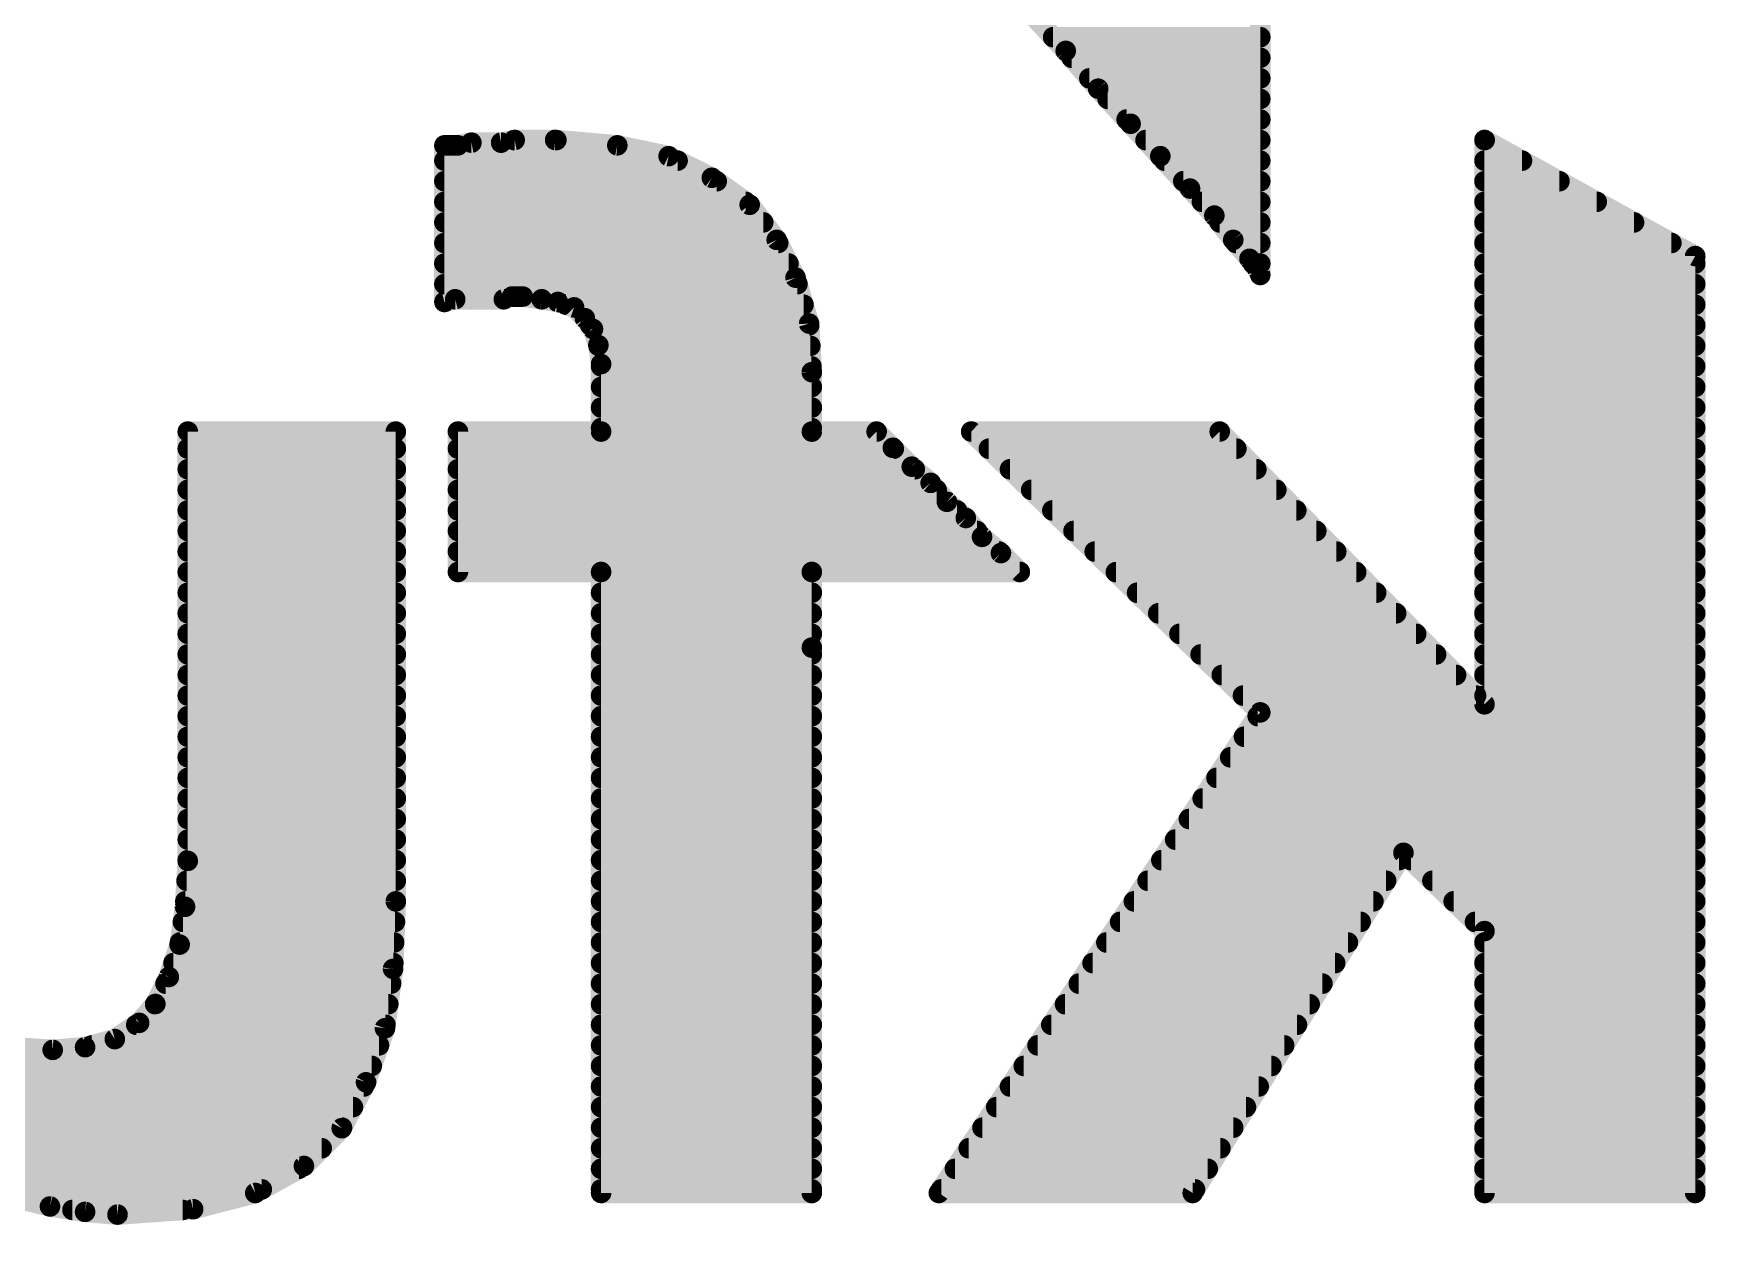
# Model space of a CAD drawing. Extents: x -5 to 107, y -9 to 51.
# Drawn here: x 12.37 to 18.62, y 7.93 to 12.43 of the extents above; entities that cross this region are included whole.
import ezdxf

# ---------------------------------------------------------------- set-up
doc = ezdxf.new("R2010")
doc.units = 0
doc.layers.add('22', color=40, linetype='CONTINUOUS')
doc.layers.add('51', color=53, linetype='CONTINUOUS')

msp = doc.modelspace()

# ---------------------------------------------------------------- linework, layer by layer
at = {"layer": '22', "const_width": 0.0762}
for points in [[(16.91, 14.3), (16.91, 11.54)], [(16.19, 12.37), (16.07, 12.5)], [(16.1433, 12.4206), (16.91, 12.4206)], [(16.31, 12.23), (16.19, 12.37)], [(16.2119, 12.3444), (16.91, 12.3444)], [(16.2773, 12.2682), (16.91, 12.2682)], [(16.43, 12.1), (16.31, 12.23)], [(16.3451, 12.192), (16.91, 12.192)], [(16.4154, 12.1158), (16.91, 12.1158)], [(16.54, 11.98), (16.43, 12.1)], [(13.99, 12.03), (13.94, 12.02)], [(14.1, 12.03), (13.99, 12.03)], [(14.15, 12.04), (14.1, 12.03)], [(14.148, 12.0396), (14.3046, 12.0396)], [(14.3, 12.04), (14.15, 12.04)], [(14.53, 12.02), (14.3, 12.04)], [(16.4854, 12.0396), (16.91, 12.0396)], [(18.52, 11.61), (17.74, 12.04)], [(17.74, 12.04), (17.74, 9.95)], [(17.74, 12.0396), (17.7407, 12.0396)], [(13.94, 12.02), (13.89, 12.02)], [(13.89, 12.02), (13.89, 11.44)], [(13.89, 11.9634), (14.7532, 11.9634)], [(14.72, 11.98), (14.53, 12.02)], [(14.88, 11.9), (14.72, 11.98)], [(16.65, 11.86), (16.54, 11.98)], [(16.5552, 11.9634), (16.91, 11.9634)], [(17.74, 11.9634), (17.8789, 11.9634)], [(15.02, 11.8), (14.88, 11.9)], [(13.89, 11.8872), (14.8979, 11.8872)], [(16.6251, 11.8872), (16.91, 11.8872)], [(16.74, 11.76), (16.65, 11.86)], [(17.74, 11.8872), (18.0172, 11.8872)], [(13.89, 11.811), (15.0046, 11.811)], [(15.12, 11.67), (15.02, 11.8)], [(16.6941, 11.811), (16.91, 11.811)], [(17.74, 11.811), (18.1554, 11.811)], [(13.89, 11.7348), (15.0702, 11.7348)], [(16.81, 11.67), (16.74, 11.76)], [(16.7596, 11.7348), (16.91, 11.7348)], [(17.74, 11.7348), (18.2936, 11.7348)], [(13.89, 11.6586), (15.1257, 11.6586)], [(15.19, 11.53), (15.12, 11.67)], [(16.87, 11.6), (16.81, 11.67)], [(16.8198, 11.6586), (16.91, 11.6586)], [(17.74, 11.6586), (18.4318, 11.6586)], [(16.9, 11.56), (16.87, 11.6)], [(18.52, 8.14), (18.52, 11.61)], [(13.89, 11.5824), (15.1638, 11.5824)], [(15.24, 11.36), (15.19, 11.53)], [(16.8832, 11.5824), (16.91, 11.5824)], [(16.91, 11.54), (16.9, 11.56)], [(17.74, 11.5824), (18.52, 11.5824)], [(13.89, 11.5062), (15.197, 11.5062)], [(17.74, 11.5062), (18.52, 11.5062)], [(13.89, 11.44), (13.93, 11.45)], [(13.93, 11.45), (14.11, 11.45)], [(14.11, 11.45), (14.14, 11.46)], [(14.14, 11.46), (14.18, 11.46)], [(14.18, 11.46), (14.25, 11.45)], [(14.25, 11.45), (14.31, 11.44)], [(14.31, 11.44), (14.37, 11.42)], [(14.34, 11.43), (15.2194, 11.43)], [(14.37, 11.42), (14.41, 11.38)], [(17.74, 11.43), (18.52, 11.43)], [(14.41, 11.38), (14.44, 11.34)], [(14.4297, 11.3538), (15.2403, 11.3538)], [(14.44, 11.34), (14.46, 11.28)], [(15.25, 11.18), (15.24, 11.36)], [(17.74, 11.3538), (18.52, 11.3538)], [(14.46, 11.28), (14.47, 11.21)], [(14.4603, 11.2776), (15.2446, 11.2776)], [(17.74, 11.2776), (18.52, 11.2776)], [(14.47, 11.21), (14.47, 10.96)], [(14.47, 11.2014), (15.2488, 11.2014)], [(15.25, 10.96), (15.25, 11.18)], [(17.74, 11.2014), (18.52, 11.2014)], [(14.47, 11.1252), (15.25, 11.1252)], [(17.74, 11.1252), (18.52, 11.1252)], [(14.47, 11.049), (15.25, 11.049)], [(17.74, 11.049), (18.52, 11.049)], [(14.47, 10.9728), (15.25, 10.9728)], [(17.74, 10.9728), (18.52, 10.9728)], [(13.71, 10.96), (12.94, 10.96)], [(12.94, 10.96), (12.94, 9.37)], [(13.71, 9.22), (13.71, 10.96)], [(14.47, 10.96), (13.94, 10.96)], [(13.94, 10.96), (13.94, 10.44)], [(15.49, 10.96), (15.25, 10.96)], [(15.55, 10.9), (15.49, 10.96)], [(15.62, 10.83), (15.55, 10.9)], [(16.76, 10.96), (15.84, 10.96)], [(15.84, 10.96), (16.91, 9.92)], [(17.74, 9.95), (16.76, 10.96)], [(12.94, 10.8966), (13.71, 10.8966)], [(13.94, 10.8966), (15.5534, 10.8966)], [(15.9052, 10.8966), (16.8215, 10.8966)], [(17.74, 10.8966), (18.52, 10.8966)], [(12.94, 10.8204), (13.71, 10.8204)], [(13.94, 10.8204), (15.6312, 10.8204)], [(15.69, 10.77), (15.62, 10.83)], [(15.9836, 10.8204), (16.8955, 10.8204)], [(17.74, 10.8204), (18.52, 10.8204)], [(12.94, 10.7442), (13.71, 10.7442)], [(13.94, 10.7442), (15.7121, 10.7442)], [(15.75, 10.7), (15.69, 10.77)], [(16.062, 10.7442), (16.9694, 10.7442)], [(17.74, 10.7442), (18.52, 10.7442)], [(12.94, 10.668), (13.71, 10.668)], [(13.94, 10.668), (15.7873, 10.668)], [(15.82, 10.64), (15.75, 10.7)], [(16.1404, 10.668), (17.0433, 10.668)], [(17.74, 10.668), (18.52, 10.668)], [(12.94, 10.5918), (13.71, 10.5918)], [(13.94, 10.5918), (15.8613, 10.5918)], [(15.88, 10.57), (15.82, 10.64)], [(16.2188, 10.5918), (17.1173, 10.5918)], [(17.74, 10.5918), (18.52, 10.5918)], [(15.95, 10.51), (15.88, 10.57)], [(12.94, 10.5156), (13.71, 10.5156)], [(13.94, 10.5156), (15.9435, 10.5156)], [(16.02, 10.44), (15.95, 10.51)], [(16.2972, 10.5156), (17.1912, 10.5156)], [(17.74, 10.5156), (18.52, 10.5156)], [(12.94, 10.4394), (13.71, 10.4394)], [(13.94, 10.44), (14.47, 10.44)], [(14.47, 10.44), (14.47, 8.14)], [(14.47, 10.4394), (15.25, 10.4394)], [(15.25, 10.44), (16.02, 10.44)], [(15.25, 10.16), (15.25, 10.44)], [(16.3756, 10.4394), (17.2651, 10.4394)], [(17.74, 10.4394), (18.52, 10.4394)], [(12.94, 10.3632), (13.71, 10.3632)], [(14.47, 10.3632), (15.25, 10.3632)], [(16.454, 10.3632), (17.3391, 10.3632)], [(17.74, 10.3632), (18.52, 10.3632)], [(12.94, 10.287), (13.71, 10.287)], [(14.47, 10.287), (15.25, 10.287)], [(16.5324, 10.287), (17.413, 10.287)], [(17.74, 10.287), (18.52, 10.287)], [(12.94, 10.2108), (13.71, 10.2108)], [(14.47, 10.2108), (15.25, 10.2108)], [(15.25, 8.14), (15.25, 10.16)], [(16.6108, 10.2108), (17.4869, 10.2108)], [(17.74, 10.2108), (18.52, 10.2108)], [(12.94, 10.1346), (13.71, 10.1346)], [(14.47, 10.1346), (15.25, 10.1346)], [(16.6892, 10.1346), (17.5609, 10.1346)], [(17.74, 10.1346), (18.52, 10.1346)], [(12.94, 10.0584), (13.71, 10.0584)], [(14.47, 10.0584), (15.25, 10.0584)], [(16.7676, 10.0584), (17.6348, 10.0584)], [(17.74, 10.0584), (18.52, 10.0584)], [(12.94, 9.9822), (13.71, 9.9822)], [(14.47, 9.9822), (15.25, 9.9822)], [(16.846, 9.9822), (17.7088, 9.9822)], [(17.74, 9.9822), (18.52, 9.9822)], [(12.94, 9.906), (13.71, 9.906)], [(14.47, 9.906), (15.25, 9.906)], [(16.91, 9.92), (15.72, 8.14)], [(16.9006, 9.906), (18.52, 9.906)], [(12.94, 9.8298), (13.71, 9.8298)], [(14.47, 9.8298), (15.25, 9.8298)], [(16.8497, 9.8298), (18.52, 9.8298)], [(12.94, 9.7536), (13.71, 9.7536)], [(14.47, 9.7536), (15.25, 9.7536)], [(16.7988, 9.7536), (18.52, 9.7536)], [(12.94, 9.6774), (13.71, 9.6774)], [(14.47, 9.6774), (15.25, 9.6774)], [(16.7478, 9.6774), (18.52, 9.6774)], [(12.94, 9.6012), (13.71, 9.6012)], [(14.47, 9.6012), (15.25, 9.6012)], [(16.6969, 9.6012), (18.52, 9.6012)], [(12.94, 9.525), (13.71, 9.525)], [(14.47, 9.525), (15.25, 9.525)], [(16.6459, 9.525), (18.52, 9.525)], [(12.94, 9.4488), (13.71, 9.4488)], [(14.47, 9.4488), (15.25, 9.4488)], [(16.595, 9.4488), (18.52, 9.4488)], [(16.66, 8.14), (17.44, 9.4)], [(17.44, 9.4), (17.74, 9.11)], [(12.94, 9.37), (12.93, 9.2)], [(12.94, 9.3726), (13.71, 9.3726)], [(14.47, 9.3726), (15.25, 9.3726)], [(16.544, 9.3726), (17.423, 9.3726)], [(17.4683, 9.3726), (18.52, 9.3726)], [(12.9357, 9.2964), (13.71, 9.2964)], [(14.47, 9.2964), (15.25, 9.2964)], [(16.4931, 9.2964), (17.3759, 9.2964)], [(17.5472, 9.2964), (18.52, 9.2964)], [(12.9312, 9.2202), (13.71, 9.2202)], [(13.7, 8.97), (13.71, 9.22)], [(14.47, 9.2202), (15.25, 9.2202)], [(16.4422, 9.2202), (17.3287, 9.2202)], [(17.626, 9.2202), (18.52, 9.2202)], [(12.93, 9.2), (12.91, 9.06)], [(12.922, 9.144), (13.707, 9.144)], [(14.47, 9.144), (15.25, 9.144)], [(16.3912, 9.144), (17.2815, 9.144)], [(17.7048, 9.144), (18.52, 9.144)], [(17.74, 9.11), (17.74, 8.14)], [(12.91, 9.06), (12.87, 8.94)], [(12.9111, 9.0678), (13.7039, 9.0678)], [(14.47, 9.0678), (15.25, 9.0678)], [(16.3403, 9.0678), (17.2343, 9.0678)], [(17.74, 9.0678), (18.52, 9.0678)], [(12.8872, 8.9916), (13.7009, 8.9916)], [(13.67, 8.75), (13.7, 8.97)], [(14.47, 8.9916), (15.25, 8.9916)], [(16.2893, 8.9916), (17.1872, 8.9916)], [(17.74, 8.9916), (18.52, 8.9916)], [(12.87, 8.94), (12.82, 8.84)], [(12.8577, 8.9154), (13.6926, 8.9154)], [(14.47, 8.9154), (15.25, 8.9154)], [(16.2384, 8.9154), (17.14, 8.9154)], [(17.74, 8.9154), (18.52, 8.9154)], [(12.82, 8.84), (12.76, 8.77)], [(12.8193, 8.8392), (13.6822, 8.8392)], [(14.47, 8.8392), (15.25, 8.8392)], [(16.1874, 8.8392), (17.0928, 8.8392)], [(17.74, 8.8392), (18.52, 8.8392)], [(12.76, 8.77), (12.67, 8.71)], [(12.7495, 8.763), (13.6718, 8.763)], [(13.6, 8.55), (13.67, 8.75)], [(14.47, 8.763), (15.25, 8.763)], [(16.1365, 8.763), (17.0457, 8.763)], [(17.74, 8.763), (18.52, 8.763)], [(12.44, 8.67), (12.29, 8.68)], [(12.56, 8.68), (12.44, 8.67)], [(12.67, 8.71), (12.56, 8.68)], [(12.5849, 8.6868), (13.6479, 8.6868)], [(14.47, 8.6868), (15.25, 8.6868)], [(16.0856, 8.6868), (16.9985, 8.6868)], [(17.74, 8.6868), (18.52, 8.6868)], [(11.06, 8.6106), (13.6212, 8.6106)], [(14.47, 8.6106), (15.25, 8.6106)], [(16.0346, 8.6106), (16.9513, 8.6106)], [(17.74, 8.6106), (18.52, 8.6106)], [(11.06, 8.5344), (13.5917, 8.5344)], [(13.51, 8.38), (13.6, 8.55)], [(14.47, 8.5344), (15.25, 8.5344)], [(15.9837, 8.5344), (16.9042, 8.5344)], [(17.74, 8.5344), (18.52, 8.5344)], [(11.8622, 8.4582), (13.5514, 8.4582)], [(14.47, 8.4582), (15.25, 8.4582)], [(15.9327, 8.4582), (16.857, 8.4582)], [(17.74, 8.4582), (18.52, 8.4582)], [(11.928, 8.382), (13.5111, 8.382)], [(13.37, 8.24), (13.51, 8.38)], [(14.47, 8.382), (15.25, 8.382)], [(15.8818, 8.382), (16.8098, 8.382)], [(17.74, 8.382), (18.52, 8.382)], [(12.0077, 8.3058), (13.4358, 8.3058)], [(14.47, 8.3058), (15.25, 8.3058)], [(15.8308, 8.3058), (16.7626, 8.3058)], [(17.74, 8.3058), (18.52, 8.3058)], [(12.1063, 8.2296), (13.3513, 8.2296)], [(13.19, 8.14), (13.37, 8.24)], [(14.47, 8.2296), (15.25, 8.2296)], [(15.7799, 8.2296), (16.7155, 8.2296)], [(17.74, 8.2296), (18.52, 8.2296)], [(12.2365, 8.1534), (13.2141, 8.1534)], [(14.47, 8.1534), (15.25, 8.1534)], [(15.729, 8.1534), (16.6683, 8.1534)], [(17.74, 8.1534), (18.52, 8.1534)], [(12.31, 8.12), (12.43, 8.09)], [(12.43, 8.09), (12.56, 8.07)], [(12.96, 8.08), (13.19, 8.14)], [(14.47, 8.14), (15.25, 8.14)], [(15.72, 8.14), (16.66, 8.14)], [(17.74, 8.14), (18.52, 8.14)], [(12.5132, 8.0772), (12.9208, 8.0772)], [(12.56, 8.07), (12.68, 8.06)], [(12.68, 8.06), (12.96, 8.08)]]:
    msp.add_lwpolyline(points, dxfattribs=at)
at = {"layer": '22', "const_width": 0.0381}
for points in [[(16.1433, 12.4397, 1), (16.1433, 12.4016)], [(16.91, 12.4016, 1), (16.91, 12.4397)], [(16.2045, 12.3824, 1), (16.1755, 12.3576)], [(16.176, 12.3571, 1), (16.204, 12.3829)], [(16.2119, 12.3635, 1), (16.2119, 12.3254)], [(16.91, 12.3254, 1), (16.91, 12.3635)], [(16.2773, 12.2873, 1), (16.2773, 12.2492)], [(16.324, 12.2429, 1), (16.296, 12.2171)], [(16.2955, 12.2176, 1), (16.3245, 12.2424)], [(16.91, 12.2492, 1), (16.91, 12.2873)], [(16.3451, 12.2111, 1), (16.3451, 12.173)], [(16.91, 12.173, 1), (16.91, 12.2111)], [(16.4154, 12.1349, 1), (16.4154, 12.0968)], [(16.444, 12.1129, 1), (16.416, 12.0871)], [(16.416, 12.0871, 1), (16.444, 12.1129)], [(16.91, 12.0968, 1), (16.91, 12.1349)], [(13.99, 12.0491, 1), (13.99, 12.011)], [(13.9937, 12.0113, 1), (13.9863, 12.0487)], [(14.0963, 12.0487, 1), (14.1037, 12.0113)], [(14.1, 12.011, 1), (14.1, 12.0491)], [(14.148, 12.0587, 1), (14.148, 12.0206)], [(14.15, 12.0591, 1), (14.15, 12.021)], [(14.1537, 12.0213, 1), (14.1463, 12.0587)], [(14.3017, 12.059, 1), (14.2983, 12.021)], [(14.3, 12.021, 1), (14.3, 12.0591)], [(14.3046, 12.0206, 1), (14.3046, 12.0587)], [(16.4854, 12.0587, 1), (16.4854, 12.0206)], [(16.91, 12.0206, 1), (16.91, 12.0587)], [(17.7492, 12.0567, 1), (17.7308, 12.0233)], [(17.74, 12.0587, 1), (17.74, 12.0206)], [(17.7591, 12.04, 1), (17.721, 12.04)], [(17.7407, 12.0206, 1), (17.7407, 12.0587)], [(13.89, 12.0391, 1), (13.89, 12.001)], [(13.89, 11.9825, 1), (13.89, 11.9444)], [(13.9091, 12.02, 1), (13.871, 12.02)], [(13.9363, 12.0387, 1), (13.9437, 12.0013)], [(13.94, 12.001, 1), (13.94, 12.0391)], [(14.5339, 12.0386, 1), (14.5261, 12.0014)], [(14.5283, 12.001, 1), (14.5317, 12.039)], [(14.7285, 11.997, 1), (14.7115, 11.963)], [(14.7161, 11.9614, 1), (14.7239, 11.9986)], [(14.7532, 11.9444, 1), (14.7532, 11.9825)], [(16.554, 11.9929, 1), (16.526, 11.9671)], [(16.526, 11.9671, 1), (16.554, 11.9929)], [(16.5552, 11.9825, 1), (16.5552, 11.9444)], [(16.91, 11.9444, 1), (16.91, 11.9825)], [(17.74, 11.9825, 1), (17.74, 11.9444)], [(17.8789, 11.9444, 1), (17.8789, 11.9825)], [(14.8911, 11.9155, 1), (14.8689, 11.8845)], [(13.89, 11.9063, 1), (13.89, 11.8681)], [(14.8715, 11.883, 1), (14.8885, 11.917)], [(14.8979, 11.8681, 1), (14.8979, 11.9063)], [(16.6251, 11.9063, 1), (16.6251, 11.8681)], [(16.6642, 11.8727, 1), (16.6358, 11.8473)], [(16.636, 11.8471, 1), (16.664, 11.8729)], [(16.91, 11.8681, 1), (16.91, 11.9063)], [(17.74, 11.9063, 1), (17.74, 11.8681)], [(18.0172, 11.8681, 1), (18.0172, 11.9063)], [(13.89, 11.83, 1), (13.89, 11.7919)], [(15.0351, 11.8116, 1), (15.0049, 11.7884)], [(15.0046, 11.7919, 1), (15.0046, 11.83)], [(15.0089, 11.7845, 1), (15.0311, 11.8155)], [(16.6941, 11.83, 1), (16.6941, 11.7919)], [(16.91, 11.7919, 1), (16.91, 11.83)], [(17.74, 11.83, 1), (17.74, 11.7919)], [(18.1554, 11.7919, 1), (18.1554, 11.83)], [(13.89, 11.7538, 1), (13.89, 11.7157)], [(15.0702, 11.7157, 1), (15.0702, 11.7538)], [(16.755, 11.7717, 1), (16.725, 11.7483)], [(16.7258, 11.7473, 1), (16.7542, 11.7727)], [(16.7596, 11.7538, 1), (16.7596, 11.7157)], [(16.91, 11.7157, 1), (16.91, 11.7538)], [(17.74, 11.7538, 1), (17.74, 11.7157)], [(18.2936, 11.7157, 1), (18.2936, 11.7538)], [(13.89, 11.6776, 1), (13.89, 11.6395)], [(15.137, 11.6785, 1), (15.103, 11.6615)], [(15.1049, 11.6584, 1), (15.1351, 11.6816)], [(15.1257, 11.6395, 1), (15.1257, 11.6776)], [(16.8245, 11.6824, 1), (16.7955, 11.6576)], [(16.795, 11.6583, 1), (16.825, 11.6817)], [(16.8198, 11.6776, 1), (16.8198, 11.6395)], [(16.91, 11.6395, 1), (16.91, 11.6776)], [(17.74, 11.6776, 1), (17.74, 11.6395)], [(18.4318, 11.6395, 1), (18.4318, 11.6776)], [(16.8852, 11.6114, 1), (16.8548, 11.5886)], [(16.8555, 11.5876, 1), (16.8845, 11.6124)], [(18.539, 11.61, 1), (18.5009, 11.61)], [(18.5108, 11.5933, 1), (18.5292, 11.6267)], [(13.89, 11.6014, 1), (13.89, 11.5633)], [(15.1638, 11.5633, 1), (15.1638, 11.6014)], [(15.2083, 11.5354, 1), (15.1717, 11.5246)], [(16.8832, 11.6014, 1), (16.8832, 11.5633)], [(16.917, 11.5685, 1), (16.883, 11.5515)], [(16.8848, 11.5486, 1), (16.9152, 11.5714)], [(16.893, 11.5315, 1), (16.927, 11.5485)], [(16.91, 11.5633, 1), (16.91, 11.6014)], [(17.74, 11.6014, 1), (17.74, 11.5633)], [(18.52, 11.5633, 1), (18.52, 11.6014)], [(13.89, 11.5252, 1), (13.89, 11.4871)], [(15.173, 11.5215, 1), (15.207, 11.5385)], [(15.197, 11.4871, 1), (15.197, 11.5252)], [(16.891, 11.54, 1), (16.9291, 11.54)], [(17.74, 11.5252, 1), (17.74, 11.4871)], [(18.52, 11.4871, 1), (18.52, 11.5252)], [(13.8854, 11.4585, 1), (13.8946, 11.4215)], [(13.871, 11.44, 1), (13.9091, 11.44)], [(13.93, 11.4691, 1), (13.93, 11.431)], [(13.9346, 11.4315, 1), (13.9254, 11.4685)], [(14.104, 11.4681, 1), (14.116, 11.4319)], [(14.11, 11.431, 1), (14.11, 11.4691)], [(14.14, 11.4791, 1), (14.14, 11.441)], [(14.146, 11.4419, 1), (14.134, 11.4781)], [(14.1827, 11.4789, 1), (14.1773, 11.4411)], [(14.18, 11.441, 1), (14.18, 11.4791)], [(14.2531, 11.4688, 1), (14.2469, 11.4312)], [(14.2473, 11.4311, 1), (14.2527, 11.4689)], [(14.316, 11.4581, 1), (14.304, 11.4219)], [(14.3069, 11.4212, 1), (14.3131, 11.4588)], [(14.34, 11.449, 1), (14.34, 11.4109)], [(14.3835, 11.4335, 1), (14.3565, 11.4065)], [(14.364, 11.4019, 1), (14.376, 11.4381)], [(15.2194, 11.4109, 1), (15.2194, 11.449)], [(17.74, 11.449, 1), (17.74, 11.4109)], [(18.52, 11.4109, 1), (18.52, 11.449)], [(14.4252, 11.3914, 1), (14.3948, 11.3686)], [(14.3965, 11.3665, 1), (14.4235, 11.3935)], [(14.4297, 11.3728, 1), (14.4297, 11.3347)], [(14.4581, 11.346, 1), (14.4219, 11.334)], [(15.259, 11.3611, 1), (15.221, 11.3589)], [(15.2217, 11.3546, 1), (15.2583, 11.3654)], [(15.2403, 11.3347, 1), (15.2403, 11.3728)], [(17.74, 11.3728, 1), (17.74, 11.3347)], [(18.52, 11.3347, 1), (18.52, 11.3728)], [(14.4248, 11.3286, 1), (14.4552, 11.3514)], [(14.4789, 11.2827, 1), (14.4411, 11.2773)], [(14.4603, 11.2967, 1), (14.4603, 11.2586)], [(15.2446, 11.2586, 1), (15.2446, 11.2967)], [(17.74, 11.2967, 1), (17.74, 11.2586)], [(18.52, 11.2586, 1), (18.52, 11.2967)], [(14.4419, 11.274, 1), (14.4781, 11.286)], [(14.47, 11.2205, 1), (14.47, 11.1824)], [(14.4891, 11.21, 1), (14.451, 11.21)], [(14.4511, 11.2073, 1), (14.4889, 11.2127)], [(15.2691, 11.18, 1), (15.2309, 11.18)], [(15.231, 11.1789, 1), (15.269, 11.1811)], [(15.2488, 11.1824, 1), (15.2488, 11.2205)], [(17.74, 11.2205, 1), (17.74, 11.1824)], [(18.52, 11.1824, 1), (18.52, 11.2205)], [(14.47, 11.1443, 1), (14.47, 11.1062)], [(15.25, 11.1062, 1), (15.25, 11.1443)], [(17.74, 11.1443, 1), (17.74, 11.1062)], [(18.52, 11.1062, 1), (18.52, 11.1443)], [(14.47, 11.0681, 1), (14.47, 11.03)], [(15.25, 11.03, 1), (15.25, 11.0681)], [(17.74, 11.0681, 1), (17.74, 11.03)], [(18.52, 11.03, 1), (18.52, 11.0681)], [(14.47, 10.9919, 1), (14.47, 10.9538)], [(15.25, 10.9538, 1), (15.25, 10.9919)], [(17.74, 10.9919, 1), (17.74, 10.9538)], [(18.52, 10.9538, 1), (18.52, 10.9919)], [(12.94, 10.9791, 1), (12.94, 10.941)], [(12.9591, 10.96, 1), (12.921, 10.96)], [(13.7291, 10.96, 1), (13.691, 10.96)], [(13.71, 10.941, 1), (13.71, 10.9791)], [(13.94, 10.9791, 1), (13.94, 10.941)], [(13.9591, 10.96, 1), (13.921, 10.96)], [(14.451, 10.96, 1), (14.4891, 10.96)], [(14.47, 10.941, 1), (14.47, 10.9791)], [(15.25, 10.9791, 1), (15.25, 10.941)], [(15.2309, 10.96, 1), (15.2691, 10.96)], [(15.5035, 10.9735, 1), (15.4765, 10.9465)], [(15.49, 10.941, 1), (15.49, 10.9791)], [(15.5635, 10.9135, 1), (15.5365, 10.8865)], [(15.84, 10.9791, 1), (15.84, 10.941)], [(15.8533, 10.9737, 1), (15.8267, 10.9463)], [(16.7737, 10.9733, 1), (16.7463, 10.9467)], [(16.76, 10.941, 1), (16.76, 10.9791)], [(12.94, 10.9157, 1), (12.94, 10.8776)], [(13.71, 10.8776, 1), (13.71, 10.9157)], [(13.94, 10.9157, 1), (13.94, 10.8776)], [(15.5365, 10.8865, 1), (15.5635, 10.9135)], [(15.5534, 10.8776, 1), (15.5534, 10.9157)], [(15.9052, 10.9157, 1), (15.9052, 10.8776)], [(16.8215, 10.8776, 1), (16.8215, 10.9157)], [(17.74, 10.9157, 1), (17.74, 10.8776)], [(18.52, 10.8776, 1), (18.52, 10.9157)], [(12.94, 10.8395, 1), (12.94, 10.8014)], [(13.71, 10.8014, 1), (13.71, 10.8395)], [(13.94, 10.8395, 1), (13.94, 10.8014)], [(15.6324, 10.8445, 1), (15.6076, 10.8155)], [(15.6065, 10.8165, 1), (15.6335, 10.8435)], [(15.6312, 10.8014, 1), (15.6312, 10.8395)], [(15.9836, 10.8395, 1), (15.9836, 10.8014)], [(16.8955, 10.8014, 1), (16.8955, 10.8395)], [(17.74, 10.8395, 1), (17.74, 10.8014)], [(18.52, 10.8014, 1), (18.52, 10.8395)], [(12.94, 10.7633, 1), (12.94, 10.7252)], [(13.71, 10.7252, 1), (13.71, 10.7633)], [(13.94, 10.7633, 1), (13.94, 10.7252)], [(15.7045, 10.7824, 1), (15.6755, 10.7576)], [(15.6776, 10.7555, 1), (15.7024, 10.7845)], [(15.7121, 10.7252, 1), (15.7121, 10.7633)], [(16.062, 10.7633, 1), (16.062, 10.7252)], [(16.9694, 10.7252, 1), (16.9694, 10.7633)], [(17.74, 10.7633, 1), (17.74, 10.7252)], [(18.52, 10.7252, 1), (18.52, 10.7633)], [(12.94, 10.6871, 1), (12.94, 10.649)], [(13.71, 10.649, 1), (13.71, 10.6871)], [(13.94, 10.6871, 1), (13.94, 10.649)], [(15.7624, 10.7145, 1), (15.7376, 10.6855)], [(15.7355, 10.6876, 1), (15.7645, 10.7124)], [(15.7873, 10.649, 1), (15.7873, 10.6871)], [(16.1404, 10.6871, 1), (16.1404, 10.649)], [(17.0433, 10.649, 1), (17.0433, 10.6871)], [(17.74, 10.6871, 1), (17.74, 10.649)], [(18.52, 10.649, 1), (18.52, 10.6871)], [(12.94, 10.6109, 1), (12.94, 10.5728)], [(13.71, 10.5728, 1), (13.71, 10.6109)], [(13.94, 10.6109, 1), (13.94, 10.5728)], [(15.8345, 10.6524, 1), (15.8055, 10.6276)], [(15.8076, 10.6255, 1), (15.8324, 10.6545)], [(15.8613, 10.5728, 1), (15.8613, 10.6109)], [(16.2188, 10.6109, 1), (16.2188, 10.5728)], [(17.1173, 10.5728, 1), (17.1173, 10.6109)], [(17.74, 10.6109, 1), (17.74, 10.5728)], [(18.52, 10.5728, 1), (18.52, 10.6109)], [(15.8924, 10.5845, 1), (15.8676, 10.5555)], [(15.8655, 10.5576, 1), (15.8945, 10.5824)], [(12.94, 10.5347, 1), (12.94, 10.4966)], [(13.71, 10.4966, 1), (13.71, 10.5347)], [(13.94, 10.5347, 1), (13.94, 10.4966)], [(15.9635, 10.5235, 1), (15.9365, 10.4965)], [(15.9376, 10.4955, 1), (15.9624, 10.5245)], [(15.9435, 10.4966, 1), (15.9435, 10.5347)], [(16.2972, 10.5347, 1), (16.2972, 10.4966)], [(17.1912, 10.4966, 1), (17.1912, 10.5347)], [(17.74, 10.5347, 1), (17.74, 10.4966)], [(18.52, 10.4966, 1), (18.52, 10.5347)], [(12.94, 10.4585, 1), (12.94, 10.4204)], [(13.71, 10.4204, 1), (13.71, 10.4585)], [(13.94, 10.4591, 1), (13.94, 10.421)], [(13.921, 10.44, 1), (13.9591, 10.44)], [(14.47, 10.4585, 1), (14.47, 10.4204)], [(14.4891, 10.44, 1), (14.451, 10.44)], [(14.47, 10.421, 1), (14.47, 10.4591)], [(15.25, 10.4591, 1), (15.25, 10.421)], [(15.2691, 10.44, 1), (15.2309, 10.44)], [(15.25, 10.4204, 1), (15.25, 10.4585)], [(16.0065, 10.4265, 1), (16.0335, 10.4535)], [(16.02, 10.421, 1), (16.02, 10.4591)], [(16.3756, 10.4585, 1), (16.3756, 10.4204)], [(17.2651, 10.4204, 1), (17.2651, 10.4585)], [(17.74, 10.4585, 1), (17.74, 10.4204)], [(18.52, 10.4204, 1), (18.52, 10.4585)], [(12.94, 10.3823, 1), (12.94, 10.3442)], [(13.71, 10.3442, 1), (13.71, 10.3823)], [(14.47, 10.3823, 1), (14.47, 10.3442)], [(15.25, 10.3442, 1), (15.25, 10.3823)], [(16.454, 10.3823, 1), (16.454, 10.3442)], [(17.3391, 10.3442, 1), (17.3391, 10.3823)], [(17.74, 10.3823, 1), (17.74, 10.3442)], [(18.52, 10.3442, 1), (18.52, 10.3823)], [(12.94, 10.3061, 1), (12.94, 10.268)], [(13.71, 10.268, 1), (13.71, 10.3061)], [(14.47, 10.3061, 1), (14.47, 10.268)], [(15.25, 10.268, 1), (15.25, 10.3061)], [(16.5324, 10.3061, 1), (16.5324, 10.268)], [(17.413, 10.268, 1), (17.413, 10.3061)], [(17.74, 10.3061, 1), (17.74, 10.268)], [(18.52, 10.268, 1), (18.52, 10.3061)], [(12.94, 10.2299, 1), (12.94, 10.1918)], [(13.71, 10.1918, 1), (13.71, 10.2299)], [(14.47, 10.2299, 1), (14.47, 10.1918)], [(15.2691, 10.16, 1), (15.2309, 10.16)], [(15.25, 10.1918, 1), (15.25, 10.2299)], [(16.6108, 10.2299, 1), (16.6108, 10.1918)], [(17.4869, 10.1918, 1), (17.4869, 10.2299)], [(17.74, 10.2299, 1), (17.74, 10.1918)], [(18.52, 10.1918, 1), (18.52, 10.2299)], [(12.94, 10.1537, 1), (12.94, 10.1156)], [(13.71, 10.1156, 1), (13.71, 10.1537)], [(14.47, 10.1537, 1), (14.47, 10.1156)], [(15.2309, 10.16, 1), (15.2691, 10.16)], [(15.25, 10.1156, 1), (15.25, 10.1537)], [(16.6892, 10.1537, 1), (16.6892, 10.1156)], [(17.5609, 10.1156, 1), (17.5609, 10.1537)], [(17.74, 10.1537, 1), (17.74, 10.1156)], [(18.52, 10.1156, 1), (18.52, 10.1537)], [(12.94, 10.0775, 1), (12.94, 10.0394)], [(13.71, 10.0394, 1), (13.71, 10.0775)], [(14.47, 10.0775, 1), (14.47, 10.0394)], [(15.25, 10.0394, 1), (15.25, 10.0775)], [(16.7676, 10.0775, 1), (16.7676, 10.0394)], [(17.6348, 10.0394, 1), (17.6348, 10.0775)], [(17.74, 10.0775, 1), (17.74, 10.0394)], [(18.52, 10.0394, 1), (18.52, 10.0775)], [(12.94, 10.0013, 1), (12.94, 9.9632)], [(13.71, 9.9632, 1), (13.71, 10.0013)], [(14.47, 10.0013, 1), (14.47, 9.9632)], [(15.25, 9.9632, 1), (15.25, 10.0013)], [(16.846, 10.0013, 1), (16.846, 9.9632)], [(17.7088, 9.9632, 1), (17.7088, 10.0013)], [(17.74, 10.0013, 1), (17.74, 9.9632)], [(18.52, 9.9632, 1), (18.52, 10.0013)], [(12.94, 9.9251, 1), (12.94, 9.887)], [(13.71, 9.887, 1), (13.71, 9.9251)], [(14.47, 9.9251, 1), (14.47, 9.887)], [(15.25, 9.887, 1), (15.25, 9.9251)], [(16.9006, 9.9251, 1), (16.9006, 9.887)], [(16.9258, 9.9094, 1), (16.8942, 9.9306)], [(16.8967, 9.9063, 1), (16.9233, 9.9337)], [(17.721, 9.95, 1), (17.7591, 9.95)], [(17.7263, 9.9367, 1), (17.7537, 9.9633)], [(18.52, 9.887, 1), (18.52, 9.9251)], [(12.94, 9.8489, 1), (12.94, 9.8108)], [(13.71, 9.8108, 1), (13.71, 9.8489)], [(14.47, 9.8489, 1), (14.47, 9.8108)], [(15.25, 9.8108, 1), (15.25, 9.8489)], [(16.8497, 9.8489, 1), (16.8497, 9.8108)], [(18.52, 9.8108, 1), (18.52, 9.8489)], [(12.94, 9.7727, 1), (12.94, 9.7346)], [(13.71, 9.7346, 1), (13.71, 9.7727)], [(14.47, 9.7727, 1), (14.47, 9.7346)], [(15.25, 9.7346, 1), (15.25, 9.7727)], [(16.7988, 9.7727, 1), (16.7988, 9.7346)], [(18.52, 9.7346, 1), (18.52, 9.7727)], [(12.94, 9.6965, 1), (12.94, 9.6584)], [(13.71, 9.6584, 1), (13.71, 9.6965)], [(14.47, 9.6965, 1), (14.47, 9.6584)], [(15.25, 9.6584, 1), (15.25, 9.6965)], [(16.7478, 9.6965, 1), (16.7478, 9.6584)], [(18.52, 9.6584, 1), (18.52, 9.6965)], [(12.94, 9.6203, 1), (12.94, 9.5822)], [(13.71, 9.5822, 1), (13.71, 9.6203)], [(14.47, 9.6203, 1), (14.47, 9.5822)], [(15.25, 9.5822, 1), (15.25, 9.6203)], [(16.6969, 9.6203, 1), (16.6969, 9.5822)], [(18.52, 9.5822, 1), (18.52, 9.6203)], [(12.94, 9.5441, 1), (12.94, 9.506)], [(13.71, 9.506, 1), (13.71, 9.5441)], [(14.47, 9.5441, 1), (14.47, 9.506)], [(15.25, 9.506, 1), (15.25, 9.5441)], [(16.6459, 9.5441, 1), (16.6459, 9.506)], [(18.52, 9.506, 1), (18.52, 9.5441)], [(12.94, 9.4679, 1), (12.94, 9.4298)], [(13.71, 9.4298, 1), (13.71, 9.4679)], [(14.47, 9.4679, 1), (14.47, 9.4298)], [(15.25, 9.4298, 1), (15.25, 9.4679)], [(16.595, 9.4679, 1), (16.595, 9.4298)], [(17.4532, 9.4137, 1), (17.4268, 9.3863)], [(17.4562, 9.39, 1), (17.4238, 9.41)], [(18.52, 9.4298, 1), (18.52, 9.4679)], [(12.94, 9.3917, 1), (12.94, 9.3536)], [(12.959, 9.3689, 1), (12.921, 9.3711)], [(12.921, 9.37, 1), (12.9591, 9.37)], [(13.71, 9.3536, 1), (13.71, 9.3917)], [(14.47, 9.3917, 1), (14.47, 9.3536)], [(15.25, 9.3536, 1), (15.25, 9.3917)], [(16.544, 9.3917, 1), (16.544, 9.3536)], [(17.423, 9.3536, 1), (17.423, 9.3917)], [(17.4683, 9.3917, 1), (17.4683, 9.3536)], [(18.52, 9.3536, 1), (18.52, 9.3917)], [(12.9357, 9.3155, 1), (12.9357, 9.2774)], [(13.71, 9.2774, 1), (13.71, 9.3155)], [(14.47, 9.3155, 1), (14.47, 9.2774)], [(15.25, 9.2774, 1), (15.25, 9.3155)], [(16.4931, 9.3155, 1), (16.4931, 9.2774)], [(17.3759, 9.2774, 1), (17.3759, 9.3155)], [(17.5472, 9.3155, 1), (17.5472, 9.2774)], [(18.52, 9.2774, 1), (18.52, 9.3155)], [(12.9312, 9.2393, 1), (12.9312, 9.2012)], [(13.729, 9.2192, 1), (13.691, 9.2208)], [(13.71, 9.2012, 1), (13.71, 9.2393)], [(14.47, 9.2393, 1), (14.47, 9.2012)], [(15.25, 9.2012, 1), (15.25, 9.2393)], [(16.4422, 9.2393, 1), (16.4422, 9.2012)], [(17.3287, 9.2012, 1), (17.3287, 9.2393)], [(17.626, 9.2393, 1), (17.626, 9.2012)], [(18.52, 9.2012, 1), (18.52, 9.2393)], [(12.911, 9.2011, 1), (12.949, 9.1989)], [(12.9489, 9.1973, 1), (12.9111, 9.2027)], [(13.691, 9.22, 1), (13.7291, 9.22)], [(12.922, 9.1631, 1), (12.922, 9.125)], [(13.707, 9.125, 1), (13.707, 9.1631)], [(14.47, 9.1631, 1), (14.47, 9.125)], [(15.25, 9.125, 1), (15.25, 9.1631)], [(16.3912, 9.1631, 1), (16.3912, 9.125)], [(17.2815, 9.125, 1), (17.2815, 9.1631)], [(17.7048, 9.1631, 1), (17.7048, 9.125)], [(17.7591, 9.11, 1), (17.721, 9.11)], [(17.7268, 9.0963, 1), (17.7532, 9.1237)], [(18.52, 9.125, 1), (18.52, 9.1631)], [(12.8911, 9.0627, 1), (12.9289, 9.0573)], [(12.9281, 9.054, 1), (12.8919, 9.066)], [(12.9111, 9.0869, 1), (12.9111, 9.0488)], [(13.7039, 9.0488, 1), (13.7039, 9.0869)], [(14.47, 9.0869, 1), (14.47, 9.0488)], [(15.25, 9.0488, 1), (15.25, 9.0869)], [(16.3403, 9.0869, 1), (16.3403, 9.0488)], [(17.2343, 9.0488, 1), (17.2343, 9.0869)], [(17.74, 9.0869, 1), (17.74, 9.0488)], [(18.52, 9.0488, 1), (18.52, 9.0869)], [(12.8872, 9.0107, 1), (12.8872, 8.9726)], [(13.7189, 8.9674, 1), (13.6811, 8.9726)], [(13.7009, 8.9726, 1), (13.7009, 9.0107)], [(14.47, 9.0107, 1), (14.47, 8.9726)], [(15.25, 8.9726, 1), (15.25, 9.0107)], [(16.2893, 9.0107, 1), (16.2893, 8.9726)], [(17.1872, 8.9726, 1), (17.1872, 9.0107)], [(17.74, 9.0107, 1), (17.74, 8.9726)], [(18.52, 8.9726, 1), (18.52, 9.0107)], [(12.8577, 8.9345, 1), (12.8577, 8.8963)], [(12.8519, 8.946, 1), (12.8881, 8.934)], [(12.887, 8.9315, 1), (12.853, 8.9485)], [(13.681, 8.9708, 1), (13.719, 8.9692)], [(13.6926, 8.8963, 1), (13.6926, 8.9345)], [(14.47, 8.9345, 1), (14.47, 8.8963)], [(15.25, 8.8963, 1), (15.25, 8.9345)], [(16.2384, 8.9345, 1), (16.2384, 8.8963)], [(17.14, 8.8963, 1), (17.14, 8.9345)], [(17.74, 8.9345, 1), (17.74, 8.8963)], [(18.52, 8.8963, 1), (18.52, 8.9345)], [(12.8193, 8.8582, 1), (12.8193, 8.8201)], [(12.8345, 8.8276, 1), (12.8055, 8.8524)], [(13.6822, 8.8201, 1), (13.6822, 8.8582)], [(14.47, 8.8582, 1), (14.47, 8.8201)], [(15.25, 8.8201, 1), (15.25, 8.8582)], [(16.1874, 8.8582, 1), (16.1874, 8.8201)], [(17.0928, 8.8201, 1), (17.0928, 8.8582)], [(17.74, 8.8582, 1), (17.74, 8.8201)], [(18.52, 8.8201, 1), (18.52, 8.8582)], [(12.803, 8.8485, 1), (12.837, 8.8315)], [(12.7495, 8.782, 1), (12.7495, 8.7439)], [(12.7455, 8.7824, 1), (12.7745, 8.7576)], [(12.7706, 8.7541, 1), (12.7494, 8.7859)], [(13.6511, 8.7526, 1), (13.6889, 8.7474)], [(13.688, 8.7437, 1), (13.652, 8.7563)], [(13.6718, 8.7439, 1), (13.6718, 8.782)], [(14.47, 8.782, 1), (14.47, 8.7439)], [(15.25, 8.7439, 1), (15.25, 8.782)], [(16.1365, 8.782, 1), (16.1365, 8.7439)], [(17.0457, 8.7439, 1), (17.0457, 8.782)], [(17.74, 8.782, 1), (17.74, 8.7439)], [(18.52, 8.7439, 1), (18.52, 8.782)], [(12.4384, 8.689, 1), (12.4416, 8.651)], [(12.4387, 8.651, 1), (12.4413, 8.689)], [(12.555, 8.6984, 1), (12.565, 8.6616)], [(12.5616, 8.661, 1), (12.5584, 8.699)], [(12.5849, 8.7058, 1), (12.5849, 8.6677)], [(12.6594, 8.7259, 1), (12.6806, 8.6941)], [(12.675, 8.6916, 1), (12.665, 8.7284)], [(13.6479, 8.6677, 1), (13.6479, 8.7058)], [(14.47, 8.7058, 1), (14.47, 8.6677)], [(15.25, 8.6677, 1), (15.25, 8.7058)], [(16.0856, 8.7058, 1), (16.0856, 8.6677)], [(16.9985, 8.6677, 1), (16.9985, 8.7058)], [(17.74, 8.7058, 1), (17.74, 8.6677)], [(18.52, 8.6677, 1), (18.52, 8.7058)], [(13.6212, 8.5915, 1), (13.6212, 8.6296)], [(14.47, 8.6296, 1), (14.47, 8.5915)], [(15.25, 8.5915, 1), (15.25, 8.6296)], [(16.0346, 8.6296, 1), (16.0346, 8.5915)], [(16.9513, 8.5915, 1), (16.9513, 8.6296)], [(17.74, 8.6296, 1), (17.74, 8.5915)], [(18.52, 8.5915, 1), (18.52, 8.6296)], [(13.582, 8.5563, 1), (13.618, 8.5437)], [(13.6168, 8.5411, 1), (13.5832, 8.5589)], [(13.5917, 8.5153, 1), (13.5917, 8.5534)], [(14.47, 8.5534, 1), (14.47, 8.5153)], [(15.25, 8.5153, 1), (15.25, 8.5534)], [(15.9837, 8.5534, 1), (15.9837, 8.5153)], [(16.9042, 8.5153, 1), (16.9042, 8.5534)], [(17.74, 8.5534, 1), (17.74, 8.5153)], [(18.52, 8.5153, 1), (18.52, 8.5534)], [(13.5514, 8.4391, 1), (13.5514, 8.4772)], [(14.47, 8.4772, 1), (14.47, 8.4391)], [(15.25, 8.4391, 1), (15.25, 8.4772)], [(15.9327, 8.4772, 1), (15.9327, 8.4391)], [(16.857, 8.4391, 1), (16.857, 8.4772)], [(17.74, 8.4772, 1), (17.74, 8.4391)], [(18.52, 8.4391, 1), (18.52, 8.4772)], [(13.4932, 8.3889, 1), (13.5268, 8.3711)], [(13.5235, 8.3665, 1), (13.4965, 8.3935)], [(13.5111, 8.3629, 1), (13.5111, 8.401)], [(14.47, 8.401, 1), (14.47, 8.3629)], [(15.25, 8.3629, 1), (15.25, 8.401)], [(15.8818, 8.401, 1), (15.8818, 8.3629)], [(16.8098, 8.3629, 1), (16.8098, 8.401)], [(17.74, 8.401, 1), (17.74, 8.3629)], [(18.52, 8.3629, 1), (18.52, 8.401)], [(13.4358, 8.2867, 1), (13.4358, 8.3248)], [(14.47, 8.3248, 1), (14.47, 8.2867)], [(15.25, 8.2867, 1), (15.25, 8.3248)], [(15.8308, 8.3248, 1), (15.8308, 8.2867)], [(16.7626, 8.2867, 1), (16.7626, 8.3248)], [(17.74, 8.3248, 1), (17.74, 8.2867)], [(18.52, 8.2867, 1), (18.52, 8.3248)], [(13.3565, 8.2535, 1), (13.3835, 8.2265)], [(13.3513, 8.2105, 1), (13.3513, 8.2486)], [(13.3793, 8.2233, 1), (13.3607, 8.2567)], [(14.47, 8.2486, 1), (14.47, 8.2105)], [(15.25, 8.2105, 1), (15.25, 8.2486)], [(15.7799, 8.2486, 1), (15.7799, 8.2105)], [(16.7155, 8.2105, 1), (16.7155, 8.2486)], [(17.74, 8.2486, 1), (17.74, 8.2105)], [(18.52, 8.2105, 1), (18.52, 8.2486)], [(13.2141, 8.1343, 1), (13.2141, 8.1724)], [(14.47, 8.1724, 1), (14.47, 8.1343)], [(15.25, 8.1343, 1), (15.25, 8.1724)], [(15.729, 8.1724, 1), (15.729, 8.1343)], [(16.6683, 8.1343, 1), (16.6683, 8.1724)], [(17.74, 8.1724, 1), (17.74, 8.1343)], [(18.52, 8.1343, 1), (18.52, 8.1724)], [(12.4329, 8.1088, 1), (12.4271, 8.0712)], [(12.4254, 8.0715, 1), (12.4346, 8.1085)], [(13.1807, 8.1567, 1), (13.1993, 8.1233)], [(13.1948, 8.1216, 1), (13.1852, 8.1584)], [(14.47, 8.1591, 1), (14.47, 8.121)], [(14.451, 8.14, 1), (14.4891, 8.14)], [(15.2309, 8.14, 1), (15.2691, 8.14)], [(15.25, 8.121, 1), (15.25, 8.1591)], [(15.72, 8.1591, 1), (15.72, 8.121)], [(15.7042, 8.1506, 1), (15.7358, 8.1294)], [(16.6438, 8.15, 1), (16.6762, 8.13)], [(16.66, 8.121, 1), (16.66, 8.1591)], [(17.74, 8.1591, 1), (17.74, 8.121)], [(17.721, 8.14, 1), (17.7591, 8.14)], [(18.5009, 8.14, 1), (18.539, 8.14)], [(18.52, 8.121, 1), (18.52, 8.1591)], [(12.5132, 8.0963, 1), (12.5132, 8.0582)], [(12.5616, 8.089, 1), (12.5584, 8.051)], [(12.5571, 8.0512, 1), (12.5629, 8.0888)], [(12.6786, 8.079, 1), (12.6814, 8.041)], [(12.6784, 8.041, 1), (12.6816, 8.079)], [(12.9208, 8.0582, 1), (12.9208, 8.0963)], [(12.9552, 8.0984, 1), (12.9648, 8.0616)], [(12.9614, 8.061, 1), (12.9586, 8.099)]]:
    msp.add_lwpolyline(points, format="xyb", dxfattribs=at)
at = {"layer": '51', "const_width": 0.127}
msp.add_lwpolyline([(18.95, 1.49, 1), (18.95, 21.49, 1), (18.95, 1.49)], format="xyb", dxfattribs=at)

doc.saveas('drawing.dxf')
